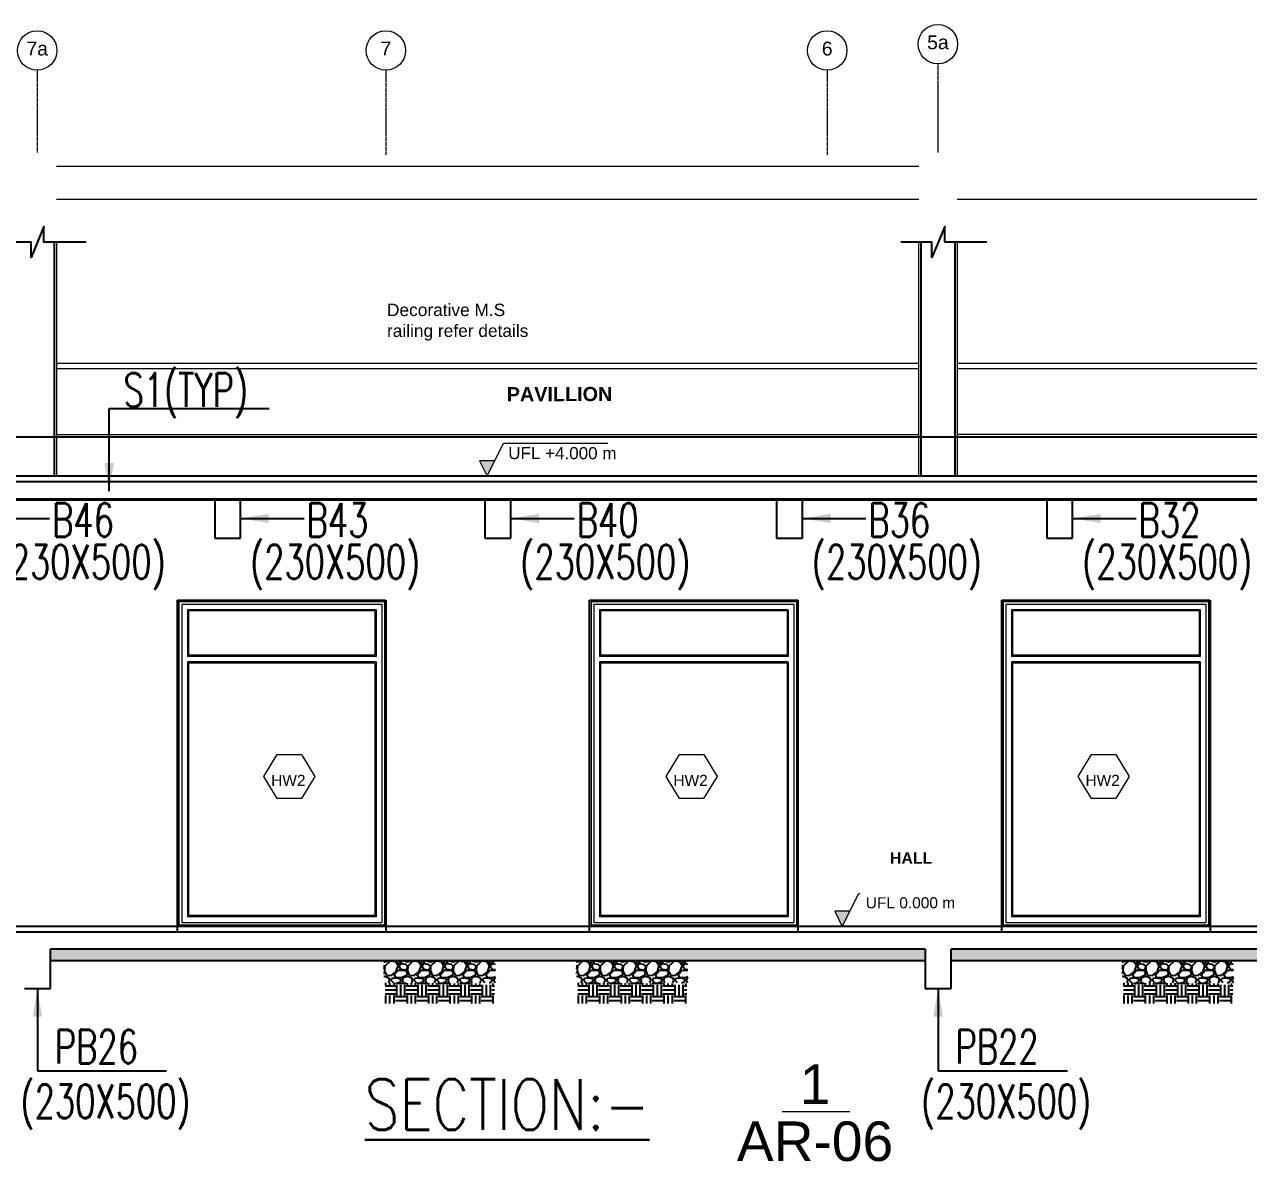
# Model space of a CAD drawing. Header units: millimetres. Extents: x 2659630 to 6742168, y -2425387 to -732288.
# Drawn here: x 3290699 to 3301571, y -1213571 to -1203472 of the extents above; entities that cross this region are included whole.
import ezdxf
from ezdxf.enums import TextEntityAlignment as Align

# ---------------------------------------------------------------- set-up
doc = ezdxf.new("R2010")
doc.units = ezdxf.units.MM
doc.linetypes.add('Grid Line', pattern=[22.225, 12.7, -3.175, 3.175, -3.175])
doc.linetypes.add('Hidden', pattern=[7.14375, 4.7625, -2.38125])
for name, color, linetype, lineweight in [('A-ANNO-DIMS', 211, 'Continuous', 9), ('A-AREA-IDEN', 2, 'Continuous', 9), ('A-DOOR', 31, 'Continuous', 18), ('A-DOOR-FRAM', 31, 'Continuous', 18), ('A-FLOR-HRAL', 11, 'Continuous', 18), ('A-GLAZ-IDEN', 152, 'Continuous', 9), ('A-GRID-MODE', 80, 'Continuous', 0), ('A-PLASTER', 50, 'Continuous', 0), ('A-ROOF', 6, 'Continuous', 0), ('A-TEXT', 211, 'Continuous', 9), ('A-WALL', 113, 'Continuous', 9), ('G-ANNO-DIMS', 111, 'Continuous', 9), ('G-ANNO-SYMB', 111, 'Continuous', 9), ('I-WALL', 2, 'Continuous', 18), ('S-GRID', 1, 'Continuous', 9)]:
    doc.layers.add(name, color=color, linetype=linetype, lineweight=lineweight)
for name, color, linetype in [('A-EARTH FILL', 1, 'Continuous'), ('A-LINE-1 HIDDEN', 1, 'Continuous'), ('A-MOULDING', 20, 'Continuous'), ('A-RUBBLE', 1, 'Continuous'), ('S-BEAM NO', 3, 'Continuous'), ('S-BRECK LINE', 8, 'Continuous'), ('S-COLUMN NO', 2, 'Continuous'), ('S-CONCRET LINE', 4, 'Continuous'), ('S-DIM-1', 5, 'Continuous'), ('S-PCC', 9, 'Continuous'), ('S-TITIL', 6, 'Continuous')]:
    doc.layers.add(name, color=color, linetype=linetype)
doc.layers.get('A-ANNO-DIMS').off()
doc.styles.add('Arial', font='arial.ttf', dxfattribs={"height": 123})
doc.styles.add('Arial_1', font='arial.ttf', dxfattribs={"height": 98.353293})
doc.styles.add('Arial_5', font='arial.ttf', dxfattribs={"height": 108.188623})
doc.styles.add('Arial_B', font='arialbd.ttf', dxfattribs={"height": 125.853552})
doc.styles.add('Arial_B_1', font='arialbd.ttf', dxfattribs={"height": 100.682842})
doc.styles.add('ROMANS', font='r.shx', dxfattribs={"width": 0.7})
doc.dimstyles.new('dim100', dxfattribs={"dimtxt": 250, "dimasz": 250, "dimexe": 200, "dimexo": 200, "dimgap": 100, "dimtad": 1, "dimdec": 0, "dimrnd": 1, "dimzin": 0, "dimdsep": 46, "dimtxsty": 'ROMANS', "dimcen": 0, "dimclrd": 5, "dimclre": 5, "dimclrt": 4, "dimadec": 0, "dimazin": 0, "dimtfac": 1, "dimtdec": 0, "dimtix": 1, "dimtofl": 0, "dimtmove": 2, "dimatfit": 3, "dimfxl": 1, "dimtolj": 1, "dimtzin": 0, "dimlwd": -1, "dimlwe": -1, "dimarcsym": 0})
doc.dimstyles.new('dim33.33', dxfattribs={"dimtxt": 250, "dimasz": 250, "dimexe": 200, "dimexo": 200, "dimgap": 100, "dimtad": 1, "dimdec": 0, "dimlfac": 0.333331, "dimzin": 0, "dimdsep": 46, "dimtxsty": 'ROMANS', "dimcen": 0, "dimclrd": 5, "dimclre": 5, "dimclrt": 4, "dimadec": 0, "dimazin": 0, "dimtfac": 1, "dimtdec": 0, "dimtix": 1, "dimtofl": 0, "dimtmove": 2, "dimatfit": 3, "dimfxl": 1, "dimtolj": 1, "dimtzin": 0, "dimlwd": -1, "dimlwe": -1, "dimarcsym": 0})

# ---------------------------------------------------------------- blocks, each defined once
blk = doc.blocks.new('Spot section')
at = {"layer": 'G-ANNO-DIMS'}
h = blk.add_hatch(color=256, dxfattribs=at)
h.dxf.hatch_style = 1
h.paths.add_polyline_path([(0, 136), (67, 0), (135, 136)])
blk.add_lwpolyline([(135, 136), (0, 136), (67, 0), (213, 294), (1141, 294)], dxfattribs=at)
blk = doc.blocks.new('WINDOW-HW2-1850X2950-ELV')
at = {"layer": 'A-DOOR'}
for p, q in [((37, 2913), (1813, 2913)), ((1763, 2863), (87, 2863)), ((1753, 2853), (97, 2853)), ((1763, 2450), (87, 2450)), ((1763, 2400), (87, 2400)), ((1753, 2460), (97, 2460)), ((1753, 2390), (97, 2390)), ((1763, 137), (87, 137)), ((1753, 147), (97, 147)), ((37, 87), (1813, 87))]:
    blk.add_line(p, q, dxfattribs=at)
at = {"layer": 'A-DOOR-FRAM'}
for p, q in [((37, 2913), (37, 87)), ((87, 2863), (87, 2450)), ((97, 2853), (97, 2460)), ((1753, 2853), (1753, 2460)), ((1763, 2863), (1763, 2450)), ((1813, 2913), (1813, 87)), ((87, 2400), (87, 137)), ((1763, 2400), (1763, 137)), ((97, 2390), (97, 147)), ((1753, 2390), (1753, 147))]:
    blk.add_line(p, q, dxfattribs=at)
at = {"layer": 'A-LINE-1 HIDDEN', "linetype": 'Hidden'}
blk.add_lwpolyline([(0, 2950), (1850, 2950), (1850, 0), (0, 0)], close=True, dxfattribs=at)
at = {"layer": 'I-WALL'}
blk.add_line((12, 2938), (12, 62), dxfattribs=at)
blk.add_lwpolyline([(12, 2938), (1838, 2938), (1838, 62), (12, 62)], dxfattribs=at)
blk = doc.blocks.new('Grid - M_Grid Head - Circle-24584-GROUND FLOOR PLAN-01')
at = {"layer": 'A-GRID-MODE'}
blk.add_circle((0, 0), 3.5, dxfattribs=at)

msp = doc.modelspace()

# ---------------------------------------------------------------- hatches: boundary and pattern name
at = {"layer": 'A-EARTH FILL'}
h = msp.add_hatch(dxfattribs=at)
h.set_pattern_fill('EARTH', color=256, scale=15, angle=90)
h.set_pattern_definition([(90, (4139038.97, -1264389.41), (-95.25, 95.25), [95.25, -95.25]), (90, (4139003.25, -1264389.41), (-95.25, 95.25), [95.25, -95.25]), (90, (4138967.53, -1264389.41), (-95.25, 95.25), [95.25, -95.25]), (180, (4138955.62, -1264377.5), (-95.25, -95.25), [95.25, -95.25]), (180, (4138955.62, -1264341.78), (-95.25, -95.25), [95.25, -95.25]), (180, (4138955.62, -1264306.06), (-95.25, -95.25), [95.25, -95.25])])
h.paths.add_polyline_path([(3294873.284, -1212168.447), (3294873.284, -1211990.828), (3293903.284, -1211983.999), (3293903.284, -1212168.447)])
h = msp.add_hatch(dxfattribs=at)
h.set_pattern_fill('EARTH', color=256, scale=15, angle=90)
h.set_pattern_definition([(90, (4140748.96, -1264389.41), (-95.25, 95.25), [95.25, -95.25]), (90, (4140713.24, -1264389.41), (-95.25, 95.25), [95.25, -95.25]), (90, (4140677.52, -1264389.41), (-95.25, 95.25), [95.25, -95.25]), (180, (4140665.615, -1264377.5), (-95.25, -95.25), [95.25, -95.25]), (180, (4140665.615, -1264341.78), (-95.25, -95.25), [95.25, -95.25]), (180, (4140665.615, -1264306.06), (-95.25, -95.25), [95.25, -95.25])])
h.paths.add_polyline_path([(3296583.276, -1212168.447), (3296583.276, -1211990.828), (3295613.276, -1211983.999), (3295613.276, -1212168.447)])
h = msp.add_hatch(dxfattribs=at)
h.set_pattern_fill('EARTH', color=256, scale=15, angle=90)
h.set_pattern_definition([(90, (4145595.96, -1264389.41), (-95.25, 95.25), [95.25, -95.25]), (90, (4145560.24, -1264389.41), (-95.25, 95.25), [95.25, -95.25]), (90, (4145524.52, -1264389.41), (-95.25, 95.25), [95.25, -95.25]), (180, (4145512.615, -1264377.5), (-95.25, -95.25), [95.25, -95.25]), (180, (4145512.615, -1264341.78), (-95.25, -95.25), [95.25, -95.25]), (180, (4145512.615, -1264306.06), (-95.25, -95.25), [95.25, -95.25])])
h.paths.add_polyline_path([(3301430.276, -1212168.447), (3301430.276, -1211990.828), (3300460.276, -1211983.999), (3300460.276, -1212168.447)])
at = {"layer": 'A-RUBBLE'}
h = msp.add_hatch(dxfattribs=at)
h.set_pattern_fill('GRAVEL', color=256, scale=8)
h.set_pattern_definition([(228.012788, (3140220.24, -1264186.208), (-1625.6000001, -1828.7999999), [27.33772, -2706.4387]), (184.969741, (3140201.9515, -1264206.528), (2438.39999904, 203.20001158), [46.91238, -4644.3239]), (132.510447, (3140155.215, -1264210.592), (2032.0000009, -2235.1999992), [33.07852, -3274.77782]), (267.273689, (3140075.9675, -1264261.392), (203.2000004, 4064), [42.72036, -4229.315]), (292.833654, (3140073.935, -1264304.064), (-1016.0000001, 2438.39999996), [41.8907, -4147.18462]), (357.273689, (3140090.1915, -1264342.672), (-4064, 203.2000004), [42.72036, -4229.315]), (37.6942405, (3140132.8635, -1264344.704), (-2641.59999988, -2032.00000015), [56.4955, -5593.04923]), (72.2553284, (3140177.5675, -1264310.16), (1422.4000004, 4470.39999988), [53.33756, -5280.42053]), (121.4295656, (3140193.8235, -1264259.36), (-1625.60000023, 2641.59999986), [42.86504, -4243.64366]), (175.236358, (3140171.471, -1264222.784), (2235.2, -203.2000004), [48.93706, -2397.91496]), (222.397438, (3140122.7035, -1264218.72), (-2438.39999992, -2235.20000009), [63.28623, -6265.3418]), (138.814075, (3140277.135, -1264263.424), (-1422.4, 1219.2), [21.60036, -2138.44527]), (171.4692344, (3140260.879, -1264249.2), (2641.6000001, -406.39999954), [41.09456, -4068.37112]), (225, (3140220.24, -1264243.1), (0, -203.2), [28.73675, -258.63145]), (203.19859, (3140206.015, -1264218.72), (1016, 406.4), [15.4753, -1532.0498]), (291.80141, (3140191.79, -1264224.816), (-203.2, 609.6), [21.88525, -1072.38024]), (30.963757, (3140199.92, -1264245.136), (609.6, 406.4), [35.54557, -1149.30385]), (161.56505, (3140230.4, -1264226.85), (406.4, -203.2), [25.70297, -616.87185]), (16.38954, (3140073.935, -1264224.816), (2032, 609.6), [36.00704, -3564.70613]), (70.346176, (3140108.48, -1264214.656), (-812.8000001, -2235.2), [30.20792, -2990.57725]), (293.19859, (3140230.4, -1264186.208), (-406.4, 1016), [30.9504, -1516.57469]), (343.61046, (3140242.591, -1264214.656), (-2032.00000004, 609.59999986), [36.00704, -3564.70613]), (339.443955, (3140073.935, -1264350.8), (-1016, 406.4), [34.72282, -1701.41875]), (294.775141, (3140106.447, -1264362.992), (-1016.0000012, 2235.1999995), [29.09377, -2880.28747]), (66.80141, (3140232.431, -1264389.408), (406.4, 1016), [30.9504, -1516.57469]), (17.354025, (3140244.623, -1264360.96), (-2641.59999995, -812.8000002), [34.06262, -3372.19008]), (69.443955, (3140132.863, -1264389.408), (-406.4, -1016), [17.3614, -1718.78015]), (101.309932, (3140220.24, -1264389.408), (-203.2, 812.8), [10.36117, -1025.7596]), (165.963757, (3140218.207, -1264379.25), (609.6, -203.2), [41.8907, -795.92437]), (186.009006, (3140177.567, -1264369.088), (2032, 203.2000001), [38.82136, -3843.3092]), (303.690068, (3140199.92, -1264263.424), (-203.2, 406.4), [29.3059, -703.3421]), (353.1572266, (3140216.1755, -1264287.808), (3454.40000002, -406.3999998), [51.16454, -5065.28073]), (60.945396, (3140266.975, -1264293.904), (-812.8, -1422.4), [20.92066, -2071.15139]), (90, (3140277.14, -1264275.62), (-203.2, 203.2), [12.192, -191.008]), (120.256437, (3140173.503, -1264362.992), (812.7999999, -1422.4), [28.22936, -2794.71526]), (48.012787, (3140159.28, -1264338.608), (1625.6000001, 1828.7999999), [54.67543, -2679.10098]), (0, (3140195.86, -1264297.97), (203.2, 203.2), [52.832, -150.368]), (325.3048465, (3140248.687, -1264297.968), (2032.0000008, -1422.3999989), [32.12876, -3180.74534]), (254.054604, (3140275.103, -1264316.256), (-203.2, -812.8), [29.58633, -1449.732]), (207.6459754, (3140266.9755, -1264344.704), (-3860.80000014, -2031.99999973), [48.1716, -4768.99715]), (175.426079, (3140224.3035, -1264367.056), (-2641.6, 203.2), [50.96236, -5045.26772])])
h.paths.add_polyline_path([(3294881.136, -1211783.999), (3293891.136, -1211783.999), (3293891.136, -1211983.999), (3294881.136, -1211983.999)])
h = msp.add_hatch(dxfattribs=at)
h.set_pattern_fill('GRAVEL', color=256, scale=8)
h.set_pattern_definition([(228.012788, (3141930.231, -1264186.208), (-1625.6000001, -1828.7999999), [27.33772, -2706.4387]), (184.969741, (3141911.943, -1264206.528), (2438.39999904, 203.20001158), [46.91238, -4644.3239]), (132.510447, (3141865.207, -1264210.592), (2032.0000009, -2235.1999992), [33.07852, -3274.77782]), (267.273689, (3141785.959, -1264261.392), (203.2000004, 4064), [42.72036, -4229.315]), (292.833654, (3141783.927, -1264304.064), (-1016.0000001, 2438.39999996), [41.8907, -4147.18462]), (357.273689, (3141800.183, -1264342.672), (-4064, 203.2000004), [42.72036, -4229.315]), (37.6942405, (3141842.855, -1264344.704), (-2641.59999988, -2032.00000015), [56.4955, -5593.04923]), (72.2553284, (3141887.559, -1264310.16), (1422.4000004, 4470.39999988), [53.33756, -5280.42053]), (121.4295656, (3141903.815, -1264259.36), (-1625.60000023, 2641.59999986), [42.86504, -4243.64366]), (175.236358, (3141881.463, -1264222.784), (2235.2, -203.2000004), [48.93706, -2397.91496]), (222.397438, (3141832.695, -1264218.72), (-2438.39999992, -2235.20000009), [63.28623, -6265.3418]), (138.814075, (3141987.127, -1264263.424), (-1422.4, 1219.2), [21.60036, -2138.44527]), (171.4692344, (3141970.871, -1264249.2), (2641.6000001, -406.39999954), [41.09456, -4068.37112]), (225, (3141930.23, -1264243.1), (0, -203.2), [28.73675, -258.63145]), (203.19859, (3141916.007, -1264218.72), (1016, 406.4), [15.4753, -1532.0498]), (291.80141, (3141901.783, -1264224.816), (-203.2, 609.6), [21.88525, -1072.38024]), (30.963757, (3141909.91, -1264245.136), (609.6, 406.4), [35.54557, -1149.30385]), (161.56505, (3141940.39, -1264226.85), (406.4, -203.2), [25.70297, -616.87185]), (16.38954, (3141783.927, -1264224.816), (2032, 609.6), [36.00704, -3564.70613]), (70.346176, (3141818.471, -1264214.656), (-812.8000001, -2235.2), [30.20792, -2990.57725]), (293.19859, (3141940.39, -1264186.208), (-406.4, 1016), [30.9504, -1516.57469]), (343.61046, (3141952.583, -1264214.656), (-2032.00000004, 609.59999986), [36.00704, -3564.70613]), (339.443955, (3141783.927, -1264350.8), (-1016, 406.4), [34.72282, -1701.41875]), (294.775141, (3141816.44, -1264362.992), (-1016.0000012, 2235.1999995), [29.09377, -2880.28747]), (66.80141, (3141942.423, -1264389.408), (406.4, 1016), [30.9504, -1516.57469]), (17.354025, (3141954.615, -1264360.96), (-2641.59999995, -812.8000002), [34.06262, -3372.19008]), (69.443955, (3141842.855, -1264389.408), (-406.4, -1016), [17.3614, -1718.78015]), (101.309932, (3141930.23, -1264389.408), (-203.2, 812.8), [10.36117, -1025.7596]), (165.963757, (3141928.2, -1264379.25), (609.6, -203.2), [41.8907, -795.92437]), (186.009006, (3141887.559, -1264369.088), (2032, 203.2000001), [38.82136, -3843.3092]), (303.690068, (3141909.91, -1264263.424), (-203.2, 406.4), [29.3059, -703.3421]), (353.1572266, (3141926.167, -1264287.808), (3454.40000002, -406.3999998), [51.16454, -5065.28073]), (60.945396, (3141976.967, -1264293.904), (-812.8, -1422.4), [20.92066, -2071.15139]), (90, (3141987.13, -1264275.62), (-203.2, 203.2), [12.192, -191.008]), (120.256437, (3141883.495, -1264362.992), (812.7999999, -1422.4), [28.22936, -2794.71526]), (48.012787, (3141869.271, -1264338.608), (1625.6000001, 1828.7999999), [54.67543, -2679.10098]), (0, (3141905.85, -1264297.97), (203.2, 203.2), [52.832, -150.368]), (325.3048465, (3141958.679, -1264297.968), (2032.0000008, -1422.3999989), [32.12876, -3180.74534]), (254.054604, (3141985.095, -1264316.256), (-203.2, -812.8), [29.58633, -1449.732]), (207.6459754, (3141976.967, -1264344.704), (-3860.80000014, -2031.99999973), [48.1716, -4768.99715]), (175.426079, (3141934.295, -1264367.056), (-2641.6, 203.2), [50.96236, -5045.26772])])
h.paths.add_polyline_path([(3296591.128, -1211783.999), (3295601.128, -1211783.999), (3295601.128, -1211983.999), (3296591.128, -1211983.999)])
h = msp.add_hatch(dxfattribs=at)
h.set_pattern_fill('GRAVEL', color=256, scale=8)
h.set_pattern_definition([(228.012788, (3146777.231, -1264186.208), (-1625.6000001, -1828.7999999), [27.33772, -2706.4387]), (184.969741, (3146758.943, -1264206.528), (2438.39999904, 203.20001158), [46.91238, -4644.3239]), (132.510447, (3146712.207, -1264210.592), (2032.0000009, -2235.1999992), [33.07852, -3274.77782]), (267.273689, (3146632.959, -1264261.392), (203.2000004, 4064), [42.72036, -4229.315]), (292.833654, (3146630.927, -1264304.064), (-1016.0000001, 2438.39999996), [41.8907, -4147.18462]), (357.273689, (3146647.183, -1264342.672), (-4064, 203.2000004), [42.72036, -4229.315]), (37.6942405, (3146689.855, -1264344.704), (-2641.59999988, -2032.00000015), [56.4955, -5593.04923]), (72.2553284, (3146734.559, -1264310.16), (1422.4000004, 4470.39999988), [53.33756, -5280.42053]), (121.4295656, (3146750.815, -1264259.36), (-1625.60000023, 2641.59999986), [42.86504, -4243.64366]), (175.236358, (3146728.463, -1264222.784), (2235.2, -203.2000004), [48.93706, -2397.91496]), (222.397438, (3146679.695, -1264218.72), (-2438.39999992, -2235.20000009), [63.28623, -6265.3418]), (138.814075, (3146834.127, -1264263.424), (-1422.4, 1219.2), [21.60036, -2138.44527]), (171.4692344, (3146817.871, -1264249.2), (2641.6000001, -406.39999954), [41.09456, -4068.37112]), (225, (3146777.23, -1264243.1), (0, -203.2), [28.73675, -258.63145]), (203.19859, (3146763.007, -1264218.72), (1016, 406.4), [15.4753, -1532.0498]), (291.80141, (3146748.783, -1264224.816), (-203.2, 609.6), [21.88525, -1072.38024]), (30.963757, (3146756.91, -1264245.136), (609.6, 406.4), [35.54557, -1149.30385]), (161.56505, (3146787.39, -1264226.85), (406.4, -203.2), [25.70297, -616.87185]), (16.38954, (3146630.927, -1264224.816), (2032, 609.6), [36.00704, -3564.70613]), (70.346176, (3146665.471, -1264214.656), (-812.8000001, -2235.2), [30.20792, -2990.57725]), (293.19859, (3146787.39, -1264186.208), (-406.4, 1016), [30.9504, -1516.57469]), (343.61046, (3146799.583, -1264214.656), (-2032.00000004, 609.59999986), [36.00704, -3564.70613]), (339.443955, (3146630.927, -1264350.8), (-1016, 406.4), [34.72282, -1701.41875]), (294.775141, (3146663.439, -1264362.992), (-1016.0000012, 2235.1999995), [29.09377, -2880.28747]), (66.80141, (3146789.423, -1264389.408), (406.4, 1016), [30.9504, -1516.57469]), (17.354025, (3146801.615, -1264360.96), (-2641.59999995, -812.8000002), [34.06262, -3372.19008]), (69.443955, (3146689.855, -1264389.408), (-406.4, -1016), [17.3614, -1718.78015]), (101.309932, (3146777.23, -1264389.408), (-203.2, 812.8), [10.36117, -1025.7596]), (165.963757, (3146775.2, -1264379.25), (609.6, -203.2), [41.8907, -795.92437]), (186.009006, (3146734.559, -1264369.088), (2032, 203.2000001), [38.82136, -3843.3092]), (303.690068, (3146756.91, -1264263.424), (-203.2, 406.4), [29.3059, -703.3421]), (353.1572266, (3146773.167, -1264287.808), (3454.40000002, -406.3999998), [51.16454, -5065.28073]), (60.945396, (3146823.967, -1264293.904), (-812.8, -1422.4), [20.92066, -2071.15139]), (90, (3146834.13, -1264275.62), (-203.2, 203.2), [12.192, -191.008]), (120.256437, (3146730.495, -1264362.992), (812.7999999, -1422.4), [28.22936, -2794.71526]), (48.012787, (3146716.271, -1264338.608), (1625.6000001, 1828.7999999), [54.67543, -2679.10098]), (0, (3146752.85, -1264297.97), (203.2, 203.2), [52.832, -150.368]), (325.3048465, (3146805.679, -1264297.968), (2032.0000008, -1422.3999989), [32.12876, -3180.74534]), (254.054604, (3146832.095, -1264316.256), (-203.2, -812.8), [29.58633, -1449.732]), (207.6459754, (3146823.967, -1264344.704), (-3860.80000014, -2031.99999973), [48.1716, -4768.99715]), (175.426079, (3146781.295, -1264367.056), (-2641.6, 203.2), [50.96236, -5045.26772])])
h.paths.add_polyline_path([(3301438.128, -1211783.999), (3300448.128, -1211783.999), (3300448.128, -1211983.999), (3301438.128, -1211983.999)])
at = {"layer": 'S-PCC'}
h = msp.add_hatch(dxfattribs=at)
h.set_pattern_fill('AR-CONC', color=256, style=0)
h.set_pattern_definition([(50, (-592.41, -6638.82), (182.184669, -15.9390855), [19.05, -209.55]), (355, (-592.41, -6638.82), (-35.242826, 191.056643), [15.24, -167.64]), (100.451, (-577.23, -6640.15), (146.942502, 175.116688), [16.19, -178.09]), (46.1842, (-592.4, -6588.02), (271.079041, -42.042328), [28.575, -314.325]), (96.6356, (-569.82, -6591.53), (237.404234, 247.425556), [24.285, -267.135]), (351.184, (-592.4, -6588.02), (237.404606, 247.425118), [22.86, -251.46]), (21, (-567.01, -6600.72), (151.61488, -102.2655185), [19.05, -209.55]), (326, (-567.01, -6600.72), (61.802028, 184.187966), [15.24, -167.64]), (71.4514, (-554.38, -6609.24), (213.416491, 81.922858), [16.19, -178.09]), (37.5, (-592.41, -6638.82), (3.0886033, 84.5550389), [0, -165.608, 0, -170.18, 0, -168.275]), (7.5, (-592.41, -6638.82), (66.8196625, 100.1805748), [0, -97.028, 0, -161.798, 0, -64.135]), (327.5, (-649.05, -6638.82), (135.5905952, -5.728744), [0, -63.5, 0, -198.12, 0, -262.89]), (317.5, (-674.45, -6638.82), (148.1291814, 25.426491), [0, -82.55, 0, -131.572, 0, -186.69])])
h.paths.add_polyline_path([(3290928.642, -1211683.995), (3290928.642, -1211783.999), (3298698.642, -1211783.999), (3298698.642, -1211683.995)])
h = msp.add_hatch(dxfattribs=at)
h.set_pattern_fill('AR-CONC', color=256, style=0)
h.set_pattern_definition([(50, (7407.59, -6638.82), (182.184669, -15.9390855), [19.05, -209.55]), (355, (7407.59, -6638.82), (-35.242826, 191.056643), [15.24, -167.64]), (100.451, (7422.77, -6640.15), (146.942502, 175.116688), [16.19, -178.09]), (46.1842, (7407.6, -6588.02), (271.079041, -42.042328), [28.575, -314.325]), (96.6356, (7430.18, -6591.53), (237.404234, 247.425556), [24.285, -267.135]), (351.184, (7407.6, -6588.02), (237.404606, 247.425118), [22.86, -251.46]), (21, (7432.99, -6600.72), (151.61488, -102.2655185), [19.05, -209.55]), (326, (7432.99, -6600.72), (61.802028, 184.187966), [15.24, -167.64]), (71.4514, (7445.62, -6609.24), (213.416491, 81.922858), [16.19, -178.09]), (37.5, (7407.59, -6638.82), (3.0886033, 84.5550389), [0, -165.608, 0, -170.18, 0, -168.275]), (7.5, (7407.59, -6638.82), (66.8196625, 100.1805748), [0, -97.028, 0, -161.798, 0, -64.135]), (327.5, (7350.95, -6638.82), (135.5905952, -5.728744), [0, -63.5, 0, -198.12, 0, -262.89]), (317.5, (7325.55, -6638.82), (148.1291814, 25.426491), [0, -82.55, 0, -131.572, 0, -186.69])])
h.paths.add_polyline_path([(3298928.642, -1211683.995), (3298928.642, -1211783.999), (3306698.642, -1211783.999), (3306698.642, -1211683.995)])

# ---------------------------------------------------------------- linework, layer by layer
at = {"layer": 'A-FLOR-HRAL'}
for p, q in [((3298642.1, -1206484.08), (3290982.034, -1206484.08)), ((3298642.1, -1206529.08), (3290982.034, -1206529.08)), ((3306678.642, -1206484.08), (3298982.1, -1206484.08)), ((3306678.642, -1206529.08), (3298982.1, -1206529.08))]:
    msp.add_line(p, q, dxfattribs=at)
at = {"layer": 'A-GLAZ-IDEN'}
for points in [[(3293158.43, -1210345.99), (3292943.712, -1210345.99), (3292825.706, -1210151.098), (3292943.712, -1209956.207), (3293160.023, -1209956.207), (3293278.03, -1210151.098), (3293158.43, -1210345.99)], [(3296731.209, -1210345.99), (3296516.491, -1210345.99), (3296398.485, -1210151.098), (3296516.491, -1209956.207), (3296732.802, -1209956.207), (3296850.809, -1210151.098), (3296731.209, -1210345.99)], [(3300391.209, -1210345.99), (3300176.491, -1210345.99), (3300058.485, -1210151.098), (3300176.491, -1209956.207), (3300392.802, -1209956.207), (3300510.809, -1210151.098), (3300391.209, -1210345.99)]]:
    msp.add_lwpolyline(points, close=True, dxfattribs=at)
at = {"layer": 'A-LINE-1 HIDDEN', "linetype": 'Hidden'}
for p, q in [((3290962.034, -1205404.704), (3290962.034, -1207484.08)), ((3298662.1, -1207484.08), (3298662.1, -1205404.704)), ((3298962.1, -1205404.704), (3298962.1, -1207484.08)), ((3282928.643, -1207134.084), (3306678.642, -1207134.082))]:
    msp.add_line(p, q, dxfattribs=at)
at = {"layer": 'A-MOULDING'}
for p, q in [((3306698.642, -1207484.08), (3282948.643, -1207484.08)), ((3308098.642, -1211483.995), (3282928.642, -1211483.995))]:
    msp.add_line(p, q, dxfattribs=at)
at = {"layer": 'A-PLASTER'}
msp.add_line((3282940.642, -1207696.08), (3306686.642, -1207696.08), dxfattribs=at)
at = {"layer": 'A-ROOF', "linetype": 'Continuous'}
for p, q in [((3298642.1, -1205027.092), (3290982.034, -1205027.092)), ((3306678.643, -1205027.092), (3298982.1, -1205027.092))]:
    msp.add_line(p, q, dxfattribs=at)
at = {"layer": 'A-WALL'}
for p, q in [((3298642.1, -1204733.992), (3290982.034, -1204733.993)), ((3290982.034, -1205404.704), (3290982.034, -1207484.08)), ((3298642.1, -1207484.08), (3298642.1, -1205404.704)), ((3298982.1, -1205404.704), (3298982.1, -1207484.08)), ((3290982.034, -1207114.071), (3298642.1, -1207114.076)), ((3306678.642, -1207114.071), (3298982.1, -1207114.076))]:
    msp.add_line(p, q, dxfattribs=at)
at = {"layer": 'G-ANNO-SYMB'}
msp.add_line((3297429.605, -1213126.624), (3298029.605, -1213126.624), dxfattribs=at)
at = {"layer": 'S-BRECK LINE'}
for points in [[(3291245.269, -1205404.704), (3290872.122, -1205404.704), (3290872.122, -1205267.33), (3290759.306, -1205542.077), (3290759.306, -1205404.704), (3290481.328, -1205404.704)], [(3299245.336, -1205404.704), (3298872.188, -1205404.704), (3298872.188, -1205267.33), (3298759.373, -1205542.077), (3298759.373, -1205404.704), (3298481.394, -1205404.704)]]:
    msp.add_lwpolyline(points, dxfattribs=at)
at = {"layer": 'S-CONCRET LINE'}
for p, q in [((3292388.642, -1207683.997), (3292388.642, -1208034)), ((3292618.642, -1208034), (3292618.642, -1207683.997)), ((3294788.642, -1207683.997), (3294788.642, -1208034)), ((3295018.642, -1208034), (3295018.642, -1207683.997)), ((3297378.642, -1207683.997), (3297378.642, -1208034)), ((3297608.642, -1208034), (3297608.642, -1207683.997)), ((3299778.642, -1207683.997), (3299778.642, -1208034)), ((3300008.642, -1208034), (3300008.642, -1207683.997)), ((3292388.642, -1208034), (3292618.642, -1208034)), ((3294788.642, -1208034), (3295018.642, -1208034)), ((3297378.642, -1208034), (3297608.642, -1208034)), ((3299778.642, -1208034), (3300008.642, -1208034)), ((3311658.642, -1211533.995), (3282698.642, -1211533.999)), ((3290928.642, -1212033.999), (3290928.642, -1211683.995)), ((3298698.642, -1211683.995), (3290928.642, -1211683.995)), ((3298698.642, -1211683.995), (3298698.642, -1212033.999)), ((3298928.642, -1212033.999), (3298928.642, -1211683.995)), ((3306698.642, -1211683.995), (3298928.642, -1211683.995)), ((3290698.642, -1212033.999), (3290928.642, -1212033.999)), ((3298698.642, -1212033.999), (3298928.642, -1212033.999))]:
    msp.add_line(p, q, dxfattribs=at)
msp.add_lwpolyline([(3306928.642, -1207533.999), (3282928.642, -1207533.999), (3282928.642, -1207134.084), (3282445.18, -1207134.084, 0.985676403), (3282448.64, -1207374.051), (3282448.64, -1207599.042), (3282578.642, -1207599.043), (3282578.641, -1207794.017), (3282698.642, -1207794.017), (3282698.642, -1208034.08), (3282928.642, -1208034.08), (3282928.642, -1207683.999), (3306698.642, -1207683.999)], format="xyb", dxfattribs=at)
at = {"layer": 'S-GRID', "linetype": 'Grid Line'}
for p, q in [((3298812.1, -1203821.825), (3298812.1, -1204607.509)), ((3290812.033, -1203877.497), (3290812.033, -1204607.51)), ((3293908.642, -1203877.497), (3293908.642, -1204633.601)), ((3297828.642, -1203877.497), (3297828.642, -1204633.601))]:
    msp.add_line(p, q, dxfattribs=at)
at = {"layer": 'S-PCC'}
for points in [[(3290928.64, -1211783.999), (3298698.642, -1211783.999)], [(3298928.64, -1211783.999), (3306698.642, -1211783.999)]]:
    msp.add_lwpolyline(points, dxfattribs=at)

# ---------------------------------------------------------------- block references
at = {"layer": 'A-ANNO-DIMS'}
for p in [(3292058.647, -1211533.979), (3295718.647, -1211533.979), (3299378.647, -1211533.979)]:
    msp.add_blockref('WINDOW-HW2-1850X2950-ELV', p, dxfattribs=at)
at = {"layer": 'A-GRID-MODE', "xscale": 49.99999999999998, "yscale": 49.99999999999998, "zscale": 49.99999999999998}
for p in [(3298812.1, -1203646.825), (3290812.033, -1203702.497), (3293908.642, -1203702.497), (3297828.642, -1203702.497)]:
    msp.add_blockref('Grid - M_Grid Head - Circle-24584-GROUND FLOOR PLAN-01', p, dxfattribs=at)
at = {"layer": 'G-ANNO-DIMS'}
for p in [(3294740.385, -1207484.079), (3297895.797, -1211483.995)]:
    msp.add_blockref('Spot section', p, dxfattribs=at)

# ---------------------------------------------------------------- texts
at = {"layer": 'A-AREA-IDEN', "insert": (3295450.939, -1206691.696), "char_height": 125.8536, "width": 1345.94379, "attachment_point": 2, "rotation": 0.1314106, "line_spacing_factor": 0.938532, "style": 'Arial_B'}
msp.add_mtext('PAVILLION', dxfattribs=at)
at = {"layer": 'A-AREA-IDEN', "insert": (3298574.058, -1210824.714), "char_height": 100.6828, "width": 581.025, "attachment_point": 2, "line_spacing_factor": 0.938532, "style": 'Arial_B_1'}
msp.add_mtext('HALL', dxfattribs=at)
at = {"layer": 'A-GLAZ-IDEN', "char_height": 98.3533, "width": 244.8, "attachment_point": 8, "line_spacing_factor": 0.938532, "style": 'Arial_1'}
for insert in [(3293042.372, -1210234.698), (3296615.151, -1210234.698), (3300275.151, -1210234.698)]:
    msp.add_mtext('HW2', dxfattribs=dict(at, insert=insert))
at = {"layer": 'A-TEXT', "insert": (3293918.717, -1205951.537), "char_height": 110, "width": 1388.15121, "attachment_point": 1, "line_spacing_factor": 1.010232, "style": 'Arial_1'}
msp.add_mtext('Decorative M.S railing refer details', dxfattribs=at)
at = {"layer": 'G-ANNO-DIMS', "insert": (3294995.525, -1207223.715), "char_height": 108.18862, "width": 1040.12588, "attachment_point": 1, "rotation": 359.8685894, "line_spacing_factor": 0.938532, "style": 'Arial_5'}
msp.add_mtext('UFL +4.000 m', dxfattribs=at)
at = {"layer": 'G-ANNO-SYMB', "width": 325.02824, "attachment_point": 2, "line_spacing_factor": 0.938532, "style": 'Arial_1'}
for s, insert, char_height in [('1', (3297720.449, -1212708.13, 0), 350.545), ('AR-06', (3297720.449, -1213215.266, 0), 350.5449)]:
    msp.add_mtext(s, dxfattribs=dict(at, insert=insert, char_height=char_height))
at = {"layer": 'S-BEAM NO', "style": 'ROMANS', "width": 0.7}
for s, p in [('S1(TYP)', (3292131.688, -1206718.213, 0)), ('B46', (3291218.767, -1207873.258, 0)), ('B43', (3293478.767, -1207873.258, 0)), ('B40', (3295878.767, -1207873.258, 0)), ('B36', (3298468.767, -1207873.258, 0)), ('B32', (3300868.767, -1207873.258, 0)), ('(230X500)', (3291197.862, -1208244.449)), ('(230X500)', (3293457.862, -1208244.449)), ('(230X500)', (3295857.862, -1208244.449)), ('(230X500)', (3298447.862, -1208244.449)), ('(230X500)', (3300847.862, -1208244.449)), ('PB26', (3291337.294, -1212550.414)), ('PB22', (3299337.294, -1212550.414)), ('(230X500)', (3291418.945, -1213035.779)), ('(230X500)', (3299418.945, -1213035.779))]:
    msp.add_text(s, height=300, dxfattribs=at).set_placement(p, align=Align.MIDDLE_CENTER)
at = {"layer": 'S-TITIL', "lineweight": 30, "style": 'ROMANS', "width": 0.8}
msp.add_text('%%USECTION:-', height=450, dxfattribs=at).set_placement((3293721.233, -1213289.479))

# ---------------------------------------------------------------- leaders
at = {"layer": 'S-COLUMN NO', "ltscale": 1200}
msp.add_leader([(3291451.285, -1207616.592), (3291451.285, -1206883.377), (3292870.779, -1206883.377)], dimstyle='dim100', override={"dimgap": 100, "dimtad": 0}, dxfattribs=at)
at = {"layer": 'S-DIM-1'}
for points in [[(3290358.642, -1207858.998), (3290922.326, -1207858.998)], [(3292618.642, -1207858.998), (3293182.326, -1207858.998)], [(3295018.642, -1207858.998), (3295582.326, -1207858.998)], [(3297608.642, -1207858.998), (3298172.326, -1207858.998)], [(3300008.642, -1207858.998), (3300572.326, -1207858.998)], [(3290813.642, -1212033.999), (3290813.642, -1212764.12), (3291961.694, -1212764.12)], [(3290813.642, -1212033.999), (3290813.642, -1212764.12), (3291961.694, -1212764.12)], [(3290813.642, -1212033.999), (3290813.642, -1212764.12), (3291961.694, -1212764.12)], [(3298813.642, -1212033.999), (3298813.642, -1212764.12), (3299961.694, -1212764.12)], [(3298813.642, -1212033.999), (3298813.642, -1212764.12), (3299961.694, -1212764.12)], [(3298813.642, -1212033.999), (3298813.642, -1212764.12), (3299961.694, -1212764.12)]]:
    msp.add_leader(points, dimstyle='dim33.33', dxfattribs=at)

# ---------------------------------------------------------------- next in the draw order: texts
at = {"layer": 'A-GRID-MODE', "width": 114, "attachment_point": 2, "line_spacing_factor": 0.938532, "style": 'Arial', "bg_fill": 3, "box_fill_scale": 1.25, "bg_fill_color": 0, "bg_fill_transparency": 0}
for s, insert, char_height in [('7a', (3290811.972, -1203624.346), 122.9416), ('7', (3293908.581, -1203624.346), 122.942), ('6', (3297828.581, -1203624.346), 122.942), ('5a', (3298812.039, -1203568.674), 122.9416)]:
    msp.add_mtext(s, dxfattribs=dict(at, insert=insert, char_height=char_height))
at = {"layer": 'G-ANNO-DIMS', "insert": (3298171, -1211223.339), "char_height": 98.35329, "width": 945.6, "attachment_point": 1, "line_spacing_factor": 0.938532, "style": 'Arial', "bg_fill": 2}
msp.add_mtext('UFL 0.000 m', dxfattribs=at)

doc.saveas('drawing.dxf')
